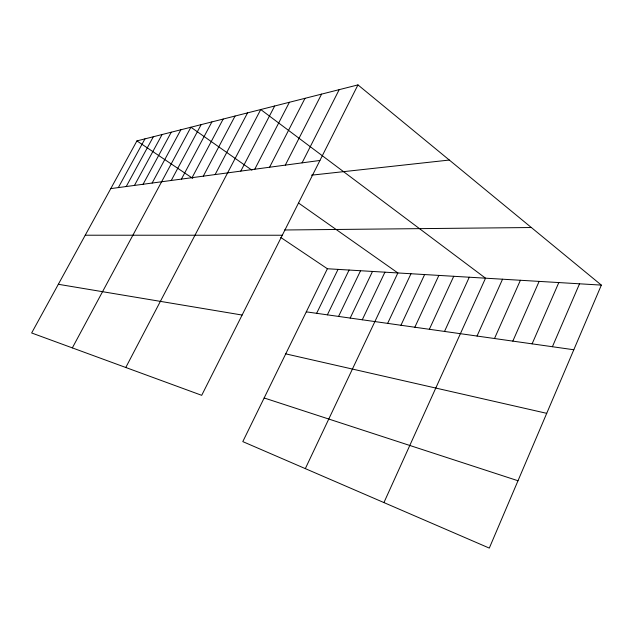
<?xml version="1.0" encoding="UTF-8"?>
<svg xmlns="http://www.w3.org/2000/svg" width="633" height="633" viewBox="0 0 633 633"><rect width="100%" height="100%" fill="white"/><g stroke="black" fill="none" stroke-linecap="round" stroke-linejoin="round"><path stroke-width="0.95" d="M601.35 285.103L489.301 548.099L242.795 441.612L327.388 268.748L601.35 285.103L357.962 84.901L136.926 140.906L31.65 332.974L201.705 395.324L357.962 84.901M552.403 346.718L579.527 283.806M532.108 343.846L558.812 282.563M512.825 341.116L539.134 281.392M494.492 338.52L520.397 280.277M477.037 336.044L502.547 279.208M383.93 502.578L485.527 278.188L260.741 109.533L125.777 367.488M444.516 331.439L469.267 277.222M429.348 329.287L453.734 276.297M414.837 327.237L438.867 275.402M400.95 325.267L424.624 274.556M387.641 323.384L410.975 273.741M305.32 468.618L397.88 272.958L298.744 203.161M362.266 319.784L384.927 272.182M350.168 318.075L372.497 271.446M338.544 316.429L360.557 270.734M327.372 314.846L349.076 270.046M316.635 313.319L338.03 269.389M302.06 162.863L339.193 89.657M285.309 165.118L321.58 94.119M269.571 167.231L305.011 98.321M254.759 169.233L289.4 102.269M240.793 171.108L274.667 106.004M215.117 174.566L247.558 112.872M203.288 176.156L235.057 116.045M192.068 177.667L223.18 119.051M181.41 179.107L211.897 121.916M72.344 347.889L190.913 127.233L251.926 170.19M171.266 180.468L201.152 124.638M152.126 183.048L180.848 129.781M143.082 184.266L171.258 132.21M134.457 185.422L162.095 134.528M126.212 186.537L153.336 136.752M118.324 187.597L144.957 138.872M110.783 188.61L319.926 160.458M311.428 175.183L449.311 160.046M284.518 229.985L531.348 227.524M85.233 235.215L282.278 235.239M306.293 311.855L573.807 349.756M58.339 284.288L242.107 315.044M285.736 353.863L546.714 413.333M264.151 397.967L518 480.748M136.926 140.906L192.741 178.364M280.783 237.462L327.388 268.748"/></g></svg>
